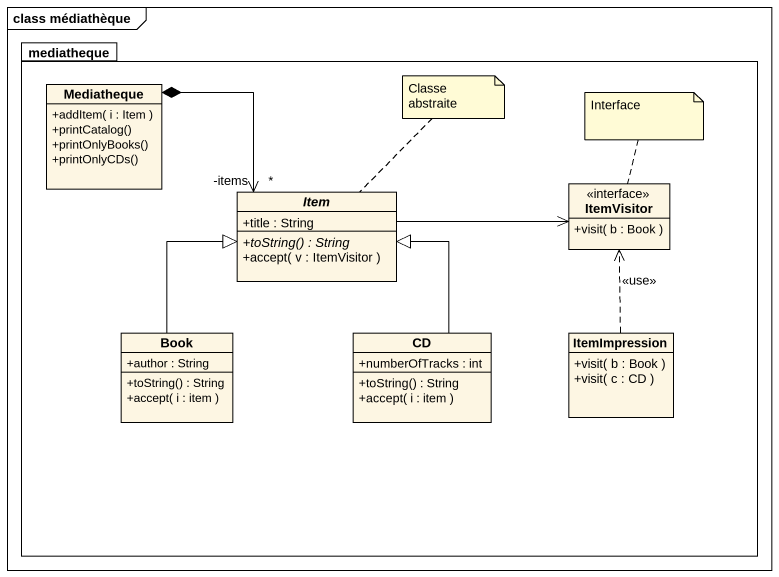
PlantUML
@startuml
mainframe class médiathèque
hide circle
hide empty members
skinparam classAttributeIconSize 0
package mediatheque {
  class Mediatheque {
    +addItem( i : Item )
    +printCatalog()
    +printOnlyBooks()
    +printOnlyCDs()
  }
  abstract class Item {
    +title : String
    {abstract} +toString() : String
    +accept( v : ItemVisitor )
  }
  interface ItemVisitor {
    +visit( b : Book )
  }
  class Book {
    +author : String
    +toString() : String
    +accept( i : item )
  }
  class CD {
    +numberOfTracks : int
    +toString() : String
    +accept( i : item )
  }
  class ItemImpression {
    +visit( b : Book )
    +visit( c : CD )
  }
}
Mediatheque *-right-> "*\n-items" Item
Item -right-> ItemVisitor
Book -up-|> Item
CD -up-|> Item
ItemImpression .up.> ItemVisitor : <<use>>
note top of Item : Classe abstraite
note top of ItemVisitor : Interface
@enduml
